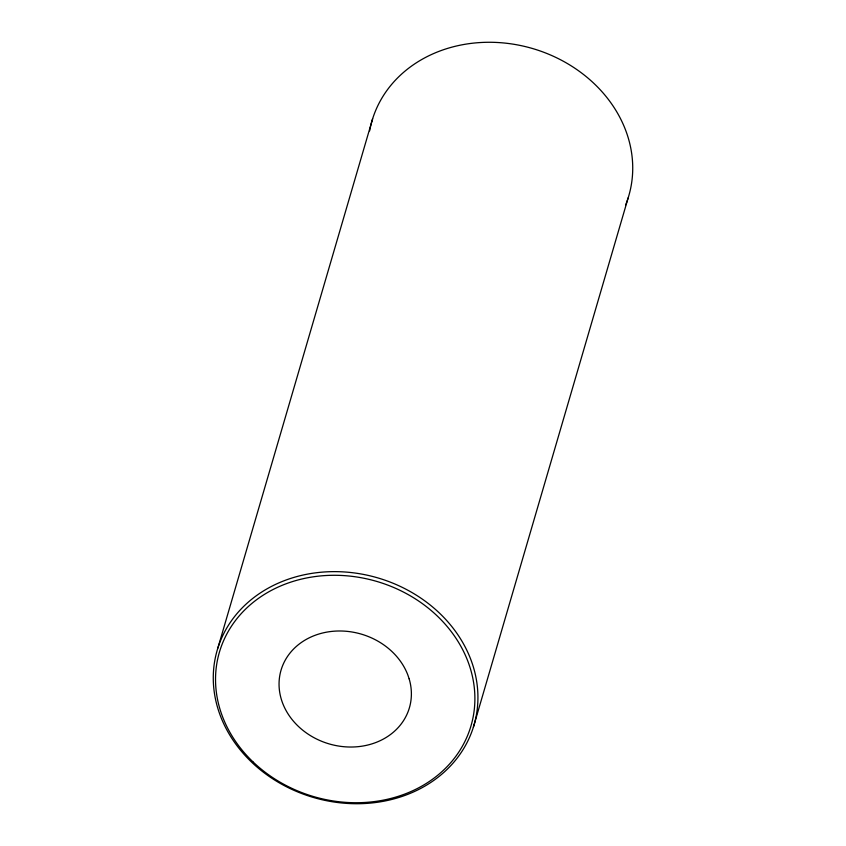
<?xml version="1.0" encoding="UTF-8"?>
<svg xmlns="http://www.w3.org/2000/svg" width="846" height="846" viewBox="0 0 846 846"><rect width="100%" height="100%" fill="white"/><g stroke="black" fill="none" stroke-linecap="round" stroke-linejoin="round"><path stroke-width="1.27" d="M217.834 648.131L372.631 118.778M473.369 727.222A133.753 114.411 16.3 0 0 311.561 573.419A133.753 114.411 16.3 0 0 251.875 762.394A133.753 114.411 16.3 0 0 473.369 727.222L628.166 197.869M369.639 130.887A133.753 114.411 16.3 0 1 532.06 48.381A133.753 114.411 16.3 0 1 625.638 204.922M409.157 678.852L407.899 675.14A66.876 57.2 16.3 0 0 296.502 646.281A66.876 57.2 16.3 0 0 329.38 743.972A66.876 57.2 16.3 0 0 409.157 678.852M253.366 762.225A131.077 112.116 16.3 0 0 470.418 727.761A131.077 112.116 16.3 0 0 311.857 577.035A131.077 112.116 16.3 0 0 253.366 762.225"/></g></svg>
